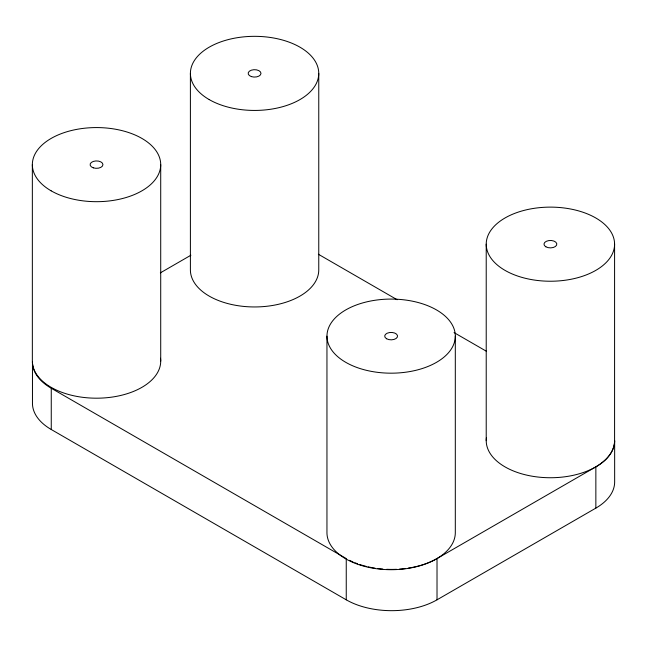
<?xml version="1.0" encoding="UTF-8"?>
<svg xmlns="http://www.w3.org/2000/svg" width="647" height="647" viewBox="0 0 647 647"><rect width="100%" height="100%" fill="white"/><g stroke="black" fill="none" stroke-linecap="round" stroke-linejoin="round"><path stroke-width="0.97" d="M160.351 272.864L190.897 255.225M408.241 568.147A64.182 37.057 0 0 0 437.016 558.555L595.855 466.851A64.182 37.057 0 0 0 614.65 440.647L614.65 481.918A64.182 37.057 0 0 1 595.855 508.113L437.016 599.818A64.182 37.057 0 0 1 346.25 599.818L51.259 429.511A64.182 37.057 0 0 1 32.463 403.307L32.463 362.045A64.182 37.057 0 0 0 51.259 388.249L346.25 558.555L346.25 599.818M318.373 254.247L397.153 299.731M454.048 332.582L486.439 351.281M614.585 244.178A64.182 37.057 0 0 1 518.312 276.269A64.182 37.057 0 0 1 518.312 212.087A64.182 37.057 0 0 1 614.585 244.178L614.585 440.688A64.182 37.057 0 0 1 547.896 477.712A64.182 37.057 0 0 1 486.423 437.793M595.855 466.851L595.855 508.113M486.221 244.178L486.221 440.688M455.31 336.133A64.182 37.057 0 0 1 359.045 368.216A64.182 37.057 0 0 1 359.045 304.041A64.182 37.057 0 0 1 455.31 336.133L455.31 532.643A64.182 37.057 0 0 1 391.136 569.7A64.182 37.057 0 0 1 326.953 532.643L326.953 336.133M437.016 558.555L437.016 599.818M318.761 73.378L318.761 269.896A64.182 37.057 0 0 1 254.578 306.953A64.182 37.057 0 0 1 190.396 269.896L190.396 73.378M160.715 164.629L160.715 361.139M51.259 388.249L51.259 429.511M32.35 164.629L32.35 361.139A64.182 37.057 0 0 0 99.04 398.164A64.182 37.057 0 0 0 160.513 358.244M405.378 568.551A64.182 37.057 0 0 1 399.514 569.134M396.546 569.303A64.182 37.057 0 0 1 386.712 569.303M382.757 569.053A64.182 37.057 0 0 1 377.88 568.551M375.017 568.147A64.182 37.057 0 0 1 368.046 566.821M366.097 566.351A64.182 37.057 0 0 1 359.538 564.443M357.629 563.788A64.182 37.057 0 0 1 354.831 562.712M353.003 561.952A64.182 37.057 0 0 1 349.509 560.318M51.145 190.833A64.182 37.057 0 0 0 158.523 174.221A64.182 37.057 0 0 0 79.921 128.834A64.182 37.057 0 0 0 51.145 190.833M93.322 167.84A6.421 3.704 0 0 0 102.946 164.629A6.421 3.704 0 0 0 93.322 161.418A6.421 3.704 0 0 0 93.322 167.84M209.191 99.581A64.182 37.057 0 0 0 316.569 82.97A64.182 37.057 0 0 0 237.967 37.591A64.182 37.057 0 0 0 209.191 99.581M251.368 76.589A6.421 3.704 0 0 0 260.992 73.378A6.421 3.704 0 0 0 251.368 70.175A6.421 3.704 0 0 0 251.368 76.589M545.866 246.798A6.421 3.704 0 0 0 556.606 245.132A6.421 3.704 0 0 0 548.745 240.595A6.421 3.704 0 0 0 545.866 246.798M386.591 338.753A6.421 3.704 0 0 0 397.331 337.087A6.421 3.704 0 0 0 389.47 332.55A6.421 3.704 0 0 0 386.591 338.753"/></g></svg>
